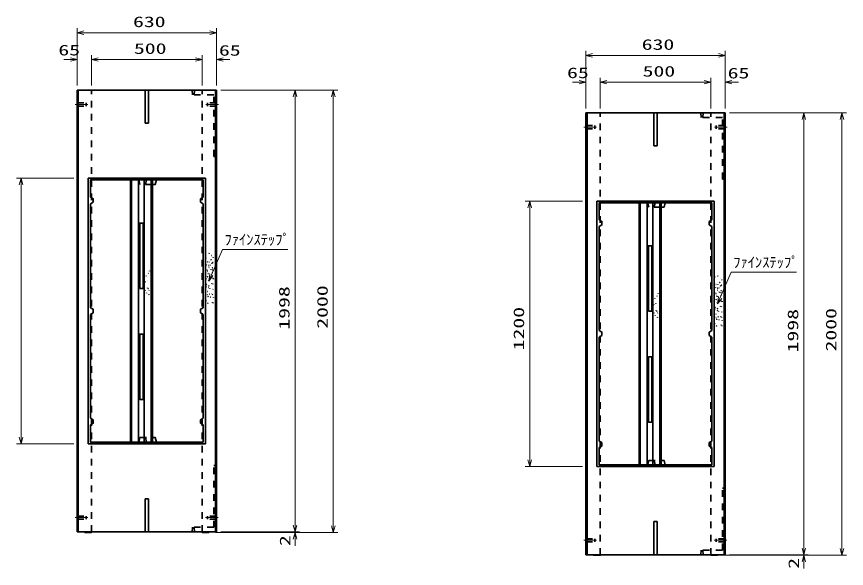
# Model space of a CAD drawing. Units: millimetres on the paper. Extents: x 0 to 841, y 0 to 594.
# Drawn here: x 412 to 599.7, y 255.9 to 380.6 of the extents above; entities that cross this region are included whole.
import ezdxf
from ezdxf.enums import TextEntityAlignment as Align

# ---------------------------------------------------------------- set-up
doc = ezdxf.new("R2010")
doc.units = ezdxf.units.MM
doc.linetypes.add('USER2', pattern=[18.5, 12, -1.5, 3.5, -1.5])
doc.linetypes.add('USER3', pattern=[3, 1.5, -1.5])
for name, color, linetype, lineweight in [('D-BMK（構造物基準線）', 2, 'USER2', 18), ('D-STR-DIM（寸法）', 7, 'Continuous', 13), ('D-STR-HTXT（旗上げ）', 7, 'Continuous', 13), ('D-STR（構造物）', 1, 'Continuous', 35)]:
    doc.layers.add(name, color=color, linetype=linetype, lineweight=lineweight)
doc.styles.add('ＭＳ ゴシック', font='')
doc.styles.get('ＭＳ ゴシック').set_extended_font_data('MS Gothic')

# ---------------------------------------------------------------- blocks, each defined once
blk = doc.blocks.new('_Open30')
at = {"color": 7, "linetype": 'Continuous', "lineweight": 13}
for p, q in [((-1, 0.2679), (0, 0)), ((0, 0), (-1, -0.2679)), ((0, 0), (-1, 0))]:
    blk.add_line(p, q, dxfattribs=at)

msp = doc.modelspace()

# ---------------------------------------------------------------- linework, layer by layer
at = {"layer": 'D-BMK（構造物基準線）'}
for p, q in [((425.271, 360.767), (428.121, 360.767)), ((457.695, 360.767), (454.846, 360.767)), ((540.349, 355.631), (543.199, 355.631)), ((572.774, 355.631), (569.924, 355.631)), ((425.271, 267.367), (428.121, 267.367)), ((454.771, 267.367), (457.62, 267.367)), ((540.349, 262.231), (543.199, 262.231)), ((569.849, 262.231), (572.699, 262.231))]:
    msp.add_line(p, q, dxfattribs=at)
at = {"layer": 'D-STR-DIM（寸法）'}
for p, q in [((425.733, 365.017), (425.733, 377.994)), ((457.233, 371.974), (457.233, 377.994)), ((427.233, 376.994), (455.733, 376.994)), ((425.733, 365.017), (425.733, 371.944)), ((428.983, 365.017), (428.983, 371.944)), ((428.983, 365.017), (428.983, 371.944)), ((453.983, 365.017), (453.983, 371.944)), ((453.983, 365.017), (453.983, 371.944)), ((457.233, 365.017), (457.233, 371.944)), ((540.812, 359.881), (540.812, 372.858)), ((542.312, 371.858), (570.812, 371.858)), ((572.312, 366.838), (572.312, 372.858)), ((424.233, 370.944), (422.733, 370.944)), ((430.483, 370.944), (452.483, 370.944)), ((430.483, 370.944), (431.983, 370.944)), ((452.483, 370.944), (450.983, 370.944)), ((458.733, 370.944), (460.233, 370.944)), ((540.812, 359.881), (540.812, 366.808)), ((544.062, 359.881), (544.062, 366.808)), ((544.062, 359.881), (544.062, 366.808)), ((569.062, 359.881), (569.062, 366.808)), ((569.062, 359.881), (569.062, 366.808)), ((572.312, 359.881), (572.312, 366.808)), ((539.312, 365.808), (537.812, 365.808)), ((545.562, 365.808), (567.562, 365.808)), ((545.562, 365.808), (547.062, 365.808)), ((567.562, 365.808), (566.062, 365.808)), ((573.812, 365.808), (575.312, 365.808)), ((458.233, 364.017), (476.022, 364.017)), ((474.585, 364.017), (484.662, 364.017)), ((475.022, 265.617), (475.022, 362.517)), ((483.662, 265.517), (483.662, 362.517)), ((573.312, 358.881), (591.1, 358.881)), ((589.663, 358.881), (599.74, 358.881)), ((590.1, 260.481), (590.1, 357.381)), ((598.74, 260.381), (598.74, 357.381)), ((424.983, 344.067), (412.019, 344.067)), ((413.019, 285.567), (413.019, 342.567)), ((540.062, 338.931), (527.098, 338.931)), ((528.098, 280.431), (528.098, 337.431)), ((424.983, 284.067), (412.019, 284.067)), ((540.062, 278.931), (527.098, 278.931)), ((475.022, 265.617), (475.022, 267.117)), ((456.983, 264.017), (476.022, 264.017)), ((458.233, 264.117), (476.022, 264.117)), ((458.233, 264.117), (476.022, 264.117)), ((473.585, 264.017), (484.662, 264.017)), ((475.022, 262.517), (475.022, 261.017)), ((590.1, 260.481), (590.1, 261.981)), ((572.062, 258.881), (591.1, 258.881)), ((573.312, 258.981), (591.1, 258.981)), ((573.312, 258.981), (591.1, 258.981)), ((588.663, 258.881), (599.74, 258.881)), ((590.1, 257.381), (590.1, 255.881))]:
    msp.add_line(p, q, dxfattribs=at)
at = {"layer": 'D-STR-HTXT（旗上げ）'}
for points in [[(473.406, 327.976), (458.576, 327.976), (456.077, 322.225)], [(588.484, 322.84), (573.655, 322.84), (571.155, 317.089)]]:
    msp.add_lwpolyline(points, dxfattribs=at)
at = {"layer": 'D-STR（構造物）'}
for p, q in [((425.733, 264.117), (425.733, 364.017)), ((425.733, 364.017), (457.233, 364.017)), ((425.983, 264.117), (425.983, 364.017)), ((441.108, 364.017), (441.108, 356.517)), ((441.858, 364.017), (441.858, 356.517)), ((456.983, 264.117), (456.983, 364.017)), ((457.233, 264.117), (457.233, 364.017)), ((540.812, 258.981), (540.812, 358.881)), ((540.812, 358.881), (572.312, 358.881)), ((541.062, 258.981), (541.062, 358.881)), ((556.187, 358.881), (556.187, 351.381)), ((556.937, 358.881), (556.937, 351.381)), ((572.062, 258.981), (572.062, 358.881)), ((572.312, 258.981), (572.312, 358.881)), ((441.858, 356.517), (441.108, 356.517)), ((556.937, 351.381), (556.187, 351.381)), ((454.733, 344.067), (428.233, 344.067)), ((428.233, 344.067), (428.233, 284.067)), ((437.752, 343.692), (437.752, 284.442)), ((438.002, 343.692), (438.002, 284.442)), ((439.621, 343.692), (439.621, 284.442)), ((440.871, 343.692), (440.871, 284.442)), ((454.233, 343.692), (440.887, 343.692)), ((442.49, 343.692), (442.49, 284.442)), ((442.74, 343.692), (442.74, 284.442)), ((454.233, 339.82), (454.233, 343.692)), ((454.733, 284.067), (454.733, 344.067)), ((454.233, 339.82), (453.604, 339.457)), ((428.733, 338.32), (428.733, 314.817)), ((453.604, 339.457), (453.604, 338.683)), ((453.604, 338.683), (454.233, 338.32)), ((454.233, 314.817), (454.233, 338.32)), ((569.812, 338.931), (543.312, 338.931)), ((543.312, 338.931), (543.312, 278.931)), ((552.83, 338.556), (552.83, 279.306)), ((553.08, 338.556), (553.08, 279.306)), ((554.7, 338.556), (554.7, 279.306)), ((555.95, 338.556), (555.95, 279.306)), ((569.312, 338.556), (555.965, 338.556)), ((557.569, 338.556), (557.569, 279.306)), ((557.819, 338.556), (557.819, 279.306)), ((569.312, 334.684), (569.312, 338.556)), ((569.812, 278.931), (569.812, 338.931)), ((569.312, 334.684), (568.683, 334.321)), ((568.683, 334.321), (568.683, 333.547)), ((543.812, 333.184), (543.812, 309.681)), ((568.683, 333.547), (569.312, 333.184)), ((569.312, 309.681), (569.312, 333.184)), ((454.865, 326.92), (454.938, 326.9)), ((455.491, 327.095), (455.548, 327.143)), ((455.548, 327.143), (455.596, 327.086)), ((454.751, 326.065), (454.804, 326.012)), ((454.804, 326.012), (454.857, 326.065)), ((455.231, 325.193), (455.157, 325.206)), ((455.57, 325.122), (455.596, 325.192)), ((456.05, 325.657), (455.978, 325.637)), ((456.031, 325.729), (456.05, 325.657)), ((456.066, 326.589), (456.141, 326.589)), ((456.167, 324.819), (456.18, 324.893)), ((456.18, 324.893), (456.254, 324.88)), ((456.362, 325.019), (456.423, 325.062)), ((456.414, 326.204), (456.467, 326.257)), ((456.423, 325.062), (456.466, 325.001)), ((456.467, 326.257), (456.52, 326.204)), ((442.092, 323.092), (442.112, 323.164)), ((442.565, 323.674), (442.512, 323.727)), ((442.54, 322.967), (442.605, 323.005)), ((442.565, 323.674), (442.618, 323.727)), ((455.015, 324.52), (454.953, 324.477)), ((455.015, 324.52), (455.058, 324.458)), ((455.125, 323.107), (455.2, 323.107)), ((455.144, 323.277), (455.131, 323.351)), ((455.448, 324.343), (455.51, 324.386)), ((455.557, 323.916), (455.482, 323.922)), ((455.51, 324.386), (455.553, 324.325)), ((455.779, 324.446), (455.847, 324.478)), ((455.901, 323.5), (455.853, 323.557)), ((456.012, 323.442), (455.95, 323.399)), ((456.055, 323.38), (456.012, 323.442)), ((456.303, 323.39), (456.229, 323.403)), ((456.29, 323.316), (456.303, 323.39)), ((456.294, 323.768), (456.332, 323.833)), ((456.332, 323.833), (456.397, 323.795)), ((441.304, 321.97), (441.311, 322.045)), ((441.783, 322.585), (441.858, 322.591)), ((442.559, 321.877), (442.59, 321.809)), ((454.975, 321.388), (454.937, 321.323)), ((455.139, 321.769), (455.211, 321.788)), ((455.211, 321.788), (455.192, 321.861)), ((455.369, 322.585), (455.297, 322.565)), ((455.398, 321.032), (455.385, 320.958)), ((455.532, 322.548), (455.593, 322.505)), ((455.593, 322.505), (455.55, 322.443)), ((455.652, 321.222), (455.591, 321.179)), ((455.652, 321.222), (455.695, 321.16)), ((456.213, 322.592), (456.286, 322.605)), ((456.342, 321.537), (456.269, 321.524)), ((456.286, 322.605), (456.3, 322.531)), ((456.355, 321.463), (456.342, 321.537)), ((456.585, 321.366), (456.523, 321.409)), ((456.542, 321.305), (456.585, 321.366)), ((569.944, 321.784), (570.016, 321.764)), ((570.569, 321.959), (570.627, 322.007)), ((570.627, 322.007), (570.675, 321.95)), ((571.145, 321.453), (571.22, 321.453)), ((571.492, 321.068), (571.545, 321.121)), ((571.545, 321.121), (571.598, 321.068)), ((441.154, 320.632), (441.101, 320.685)), ((441.523, 320.933), (441.554, 321.001)), ((441.615, 319.27), (441.596, 319.343)), ((441.799, 319.182), (441.734, 319.145)), ((441.799, 319.182), (441.837, 319.118)), ((454.978, 319.564), (454.903, 319.571)), ((454.965, 319.979), (455.023, 320.027)), ((455.023, 320.027), (454.974, 320.084)), ((455.512, 319.42), (455.439, 319.401)), ((455.532, 319.794), (455.459, 319.813)), ((455.531, 319.348), (455.512, 319.42)), ((455.513, 319.721), (455.532, 319.794)), ((455.755, 319.111), (455.707, 319.168)), ((456.093, 320.234), (456.154, 320.277)), ((456.154, 320.277), (456.197, 320.216)), ((456.446, 320.225), (456.433, 320.151)), ((569.83, 320.929), (569.883, 320.876)), ((569.883, 320.876), (569.936, 320.929)), ((570.093, 319.384), (570.032, 319.341)), ((570.093, 319.384), (570.136, 319.322)), ((570.31, 320.057), (570.236, 320.07)), ((570.527, 319.207), (570.588, 319.25)), ((570.588, 319.25), (570.631, 319.189)), ((570.649, 319.986), (570.674, 320.056)), ((570.857, 319.31), (570.925, 319.342)), ((571.129, 320.52), (571.056, 320.501)), ((571.109, 320.593), (571.129, 320.52)), ((571.246, 319.683), (571.259, 319.757)), ((571.259, 319.757), (571.333, 319.744)), ((571.44, 319.883), (571.502, 319.926)), ((571.502, 319.926), (571.545, 319.865)), ((441.161, 318.806), (441.136, 318.735)), ((441.38, 318.159), (441.412, 318.091)), ((441.903, 317.735), (441.961, 317.783)), ((441.923, 318.714), (441.976, 318.767)), ((441.961, 317.783), (442.009, 317.726)), ((442.54, 318.222), (442.559, 318.294)), ((455.186, 317.739), (455.118, 317.77)), ((455.126, 318.518), (455.201, 318.518)), ((455.293, 317.381), (455.368, 317.375)), ((455.368, 317.375), (455.361, 317.3)), ((455.638, 317.91), (455.566, 317.929)), ((455.638, 317.91), (455.619, 317.837)), ((455.698, 319.062), (455.755, 319.111)), ((455.813, 317.284), (455.862, 317.227)), ((456.222, 317.907), (456.229, 317.982)), ((456.419, 317.755), (456.37, 317.812)), ((456.451, 319.028), (456.445, 318.953)), ((556.862, 317.449), (556.936, 317.455)), ((557.171, 317.956), (557.19, 318.028)), ((557.643, 318.538), (557.59, 318.591)), ((557.619, 317.831), (557.684, 317.869)), ((557.643, 318.538), (557.696, 318.591)), ((570.204, 317.97), (570.279, 317.97)), ((570.223, 318.141), (570.21, 318.215)), ((570.448, 317.449), (570.375, 317.429)), ((570.636, 318.78), (570.561, 318.786)), ((570.61, 317.412), (570.672, 317.369)), ((570.672, 317.369), (570.629, 317.307)), ((570.979, 318.364), (570.931, 318.421)), ((571.09, 318.306), (571.029, 318.263)), ((571.133, 318.244), (571.09, 318.306)), ((571.291, 317.456), (571.365, 317.469)), ((571.382, 318.254), (571.308, 318.267)), ((571.365, 317.469), (571.378, 317.395)), ((571.369, 318.18), (571.382, 318.254)), ((571.373, 318.632), (571.41, 318.697)), ((571.41, 318.697), (571.475, 318.659)), ((454.922, 316.361), (454.976, 316.308)), ((455.224, 315.886), (455.292, 315.855)), ((455.292, 315.855), (455.26, 315.787)), ((455.862, 317.227), (455.804, 317.178)), ((456.329, 316.023), (456.335, 316.098)), ((456.467, 315.822), (456.525, 315.871)), ((456.525, 315.871), (456.477, 315.928)), ((456.551, 317.069), (456.557, 317.144)), ((556.233, 315.496), (556.18, 315.549)), ((556.383, 316.834), (556.389, 316.908)), ((556.601, 315.797), (556.633, 315.865)), ((557.637, 316.741), (557.669, 316.673)), ((570.053, 316.252), (570.016, 316.187)), ((570.217, 316.633), (570.29, 316.652)), ((570.29, 316.652), (570.27, 316.725)), ((570.476, 315.896), (570.463, 315.822)), ((570.731, 316.086), (570.669, 316.042)), ((570.731, 316.086), (570.774, 316.024)), ((571.421, 316.401), (571.347, 316.388)), ((571.434, 316.327), (571.421, 316.401)), ((571.663, 316.23), (571.602, 316.273)), ((571.62, 316.169), (571.663, 316.23)), ((454.233, 314.817), (453.604, 314.454)), ((453.604, 314.454), (453.604, 313.68)), ((453.604, 313.68), (454.233, 313.317)), ((556.24, 313.67), (556.214, 313.599)), ((556.694, 314.134), (556.674, 314.207)), ((556.878, 314.046), (556.813, 314.009)), ((556.878, 314.046), (556.915, 313.981)), ((557.002, 313.578), (557.055, 313.631)), ((570.057, 314.428), (569.982, 314.435)), ((570.044, 314.843), (570.101, 314.891)), ((570.101, 314.891), (570.053, 314.948)), ((570.59, 314.284), (570.518, 314.265)), ((570.611, 314.658), (570.538, 314.677)), ((570.61, 314.212), (570.59, 314.284)), ((570.591, 314.585), (570.611, 314.658)), ((570.777, 313.926), (570.834, 313.975)), ((570.834, 313.975), (570.786, 314.032)), ((571.171, 315.098), (571.233, 315.141)), ((571.233, 315.141), (571.276, 315.08)), ((571.524, 315.089), (571.511, 315.015)), ((571.53, 313.892), (571.523, 313.817)), ((428.733, 313.317), (428.733, 289.814)), ((454.233, 289.814), (454.233, 313.317)), ((556.459, 313.023), (556.491, 312.955)), ((556.982, 312.599), (557.039, 312.647)), ((557.039, 312.647), (557.088, 312.59)), ((557.618, 313.086), (557.638, 313.158)), ((570.264, 312.603), (570.196, 312.634)), ((570.205, 313.382), (570.28, 313.382)), ((570.372, 312.245), (570.446, 312.239)), ((570.446, 312.239), (570.44, 312.164)), ((570.717, 312.774), (570.644, 312.793)), ((570.717, 312.774), (570.697, 312.701)), ((570.94, 312.091), (570.883, 312.042)), ((570.892, 312.148), (570.94, 312.091)), ((571.301, 312.771), (571.307, 312.846)), ((571.497, 312.619), (571.449, 312.676)), ((571.629, 311.933), (571.636, 312.008)), ((570.001, 311.225), (570.054, 311.172)), ((570.302, 310.75), (570.37, 310.718)), ((570.37, 310.718), (570.339, 310.65)), ((571.407, 310.887), (571.414, 310.962)), ((571.546, 310.686), (571.603, 310.734)), ((571.603, 310.734), (571.555, 310.792)), ((543.812, 308.181), (543.812, 284.678)), ((569.312, 309.681), (568.683, 309.318)), ((568.683, 309.318), (568.683, 308.544)), ((568.683, 308.544), (569.312, 308.181)), ((569.312, 284.678), (569.312, 308.181)), ((454.233, 289.814), (453.604, 289.451)), ((453.604, 289.451), (453.604, 288.678)), ((453.604, 288.678), (454.233, 288.315)), ((454.233, 284.442), (454.233, 288.315)), ((428.233, 284.067), (454.733, 284.067)), ((440.887, 284.442), (454.233, 284.442)), ((569.312, 284.678), (568.683, 284.315)), ((568.683, 284.315), (568.683, 283.542)), ((568.683, 283.542), (569.312, 283.178)), ((569.312, 279.306), (569.312, 283.178)), ((543.312, 278.931), (569.812, 278.931)), ((555.965, 279.306), (569.312, 279.306)), ((441.108, 271.617), (441.858, 271.617)), ((441.108, 264.117), (441.108, 271.617)), ((441.858, 264.117), (441.858, 271.617)), ((556.187, 266.481), (556.937, 266.481)), ((556.187, 258.981), (556.187, 266.481)), ((556.937, 258.981), (556.937, 266.481)), ((425.733, 264.117), (457.233, 264.117)), ((427.483, 264.017), (427.383, 264.117)), ((428.983, 264.017), (427.483, 264.017)), ((428.983, 264.017), (429.083, 264.117)), ((453.983, 264.017), (453.883, 264.117)), ((453.983, 264.017), (455.483, 264.017)), ((455.483, 264.017), (455.583, 264.117)), ((540.812, 258.981), (572.312, 258.981)), ((542.562, 258.881), (542.462, 258.981)), ((544.061, 258.881), (542.562, 258.881)), ((544.061, 258.881), (544.162, 258.981)), ((569.062, 258.881), (568.962, 258.981)), ((569.062, 258.881), (570.562, 258.881)), ((570.562, 258.881), (570.662, 258.981))]:
    msp.add_line(p, q, dxfattribs=at)
at = {"layer": 'D-STR（構造物）', "linetype": 'USER3'}
for p, q in [((428.983, 264.117), (428.983, 364.017)), ((451.822, 362.967), (451.742, 364.017)), ((456.658, 362.967), (451.822, 362.967)), ((452.188, 362.967), (452.262, 364.017)), ((453.983, 264.117), (453.983, 364.017)), ((456.658, 349.017), (456.658, 362.967)), ((425.733, 361.117), (427.733, 361.117)), ((427.733, 360.417), (427.733, 361.117)), ((457.233, 361.117), (455.233, 361.117)), ((455.233, 360.417), (455.233, 361.117)), ((425.733, 360.417), (427.733, 360.417)), ((457.233, 360.417), (455.233, 360.417)), ((544.062, 258.981), (544.062, 358.881)), ((566.901, 357.831), (566.82, 358.881)), ((567.267, 357.831), (567.34, 358.881)), ((569.062, 258.981), (569.062, 358.881)), ((571.737, 357.831), (566.901, 357.831)), ((571.737, 343.881), (571.737, 357.831)), ((540.812, 355.981), (542.812, 355.981)), ((540.812, 355.281), (542.812, 355.281)), ((542.812, 355.281), (542.812, 355.981)), ((572.312, 355.981), (570.312, 355.981)), ((570.312, 355.281), (570.312, 355.981)), ((572.312, 355.281), (570.312, 355.281)), ((456.658, 349.017), (457.233, 349.017)), ((441.167, 342.692), (441.416, 343.692)), ((571.737, 343.881), (572.312, 343.881)), ((556.245, 337.556), (556.494, 338.556)), ((441.416, 284.442), (441.167, 285.442)), ((556.494, 279.306), (556.245, 280.306)), ((456.658, 279.117), (457.233, 279.117)), ((456.658, 265.167), (456.658, 279.117)), ((571.737, 273.981), (572.312, 273.981)), ((571.737, 260.031), (571.737, 273.981)), ((425.733, 267.717), (427.733, 267.717)), ((425.733, 267.017), (427.733, 267.017)), ((427.733, 267.717), (427.733, 267.017)), ((457.233, 267.717), (455.233, 267.717)), ((455.233, 267.717), (455.233, 267.017)), ((457.233, 267.017), (455.233, 267.017)), ((451.822, 265.167), (451.742, 264.117)), ((456.658, 265.167), (451.822, 265.167)), ((452.188, 265.167), (452.262, 264.117)), ((540.812, 262.581), (542.812, 262.581)), ((540.812, 261.881), (542.812, 261.881)), ((542.812, 262.581), (542.812, 261.881)), ((572.312, 262.581), (570.312, 262.581)), ((570.312, 262.581), (570.312, 261.881)), ((572.312, 261.881), (570.312, 261.881)), ((566.901, 260.031), (566.82, 258.981)), ((571.737, 260.031), (566.901, 260.031)), ((567.267, 260.031), (567.34, 258.981))]:
    msp.add_line(p, q, dxfattribs=at)
at = {"layer": 'D-STR（構造物）'}
for points in [[(440.871, 343.692), (428.733, 343.692), (428.733, 339.82)], [(428.733, 339.82), (429.362, 339.457), (429.362, 338.683), (428.733, 338.32)], [(555.95, 338.556), (543.812, 338.556), (543.812, 334.684)], [(543.812, 334.684), (544.441, 334.321), (544.441, 333.547), (543.812, 333.184)], [(428.733, 314.817), (429.362, 314.454), (429.362, 313.68)], [(428.733, 314.817), (429.362, 314.454), (429.362, 313.68), (428.733, 313.317)], [(543.812, 309.681), (544.441, 309.318), (544.441, 308.544)], [(543.812, 309.681), (544.441, 309.318), (544.441, 308.544), (543.812, 308.181)], [(428.733, 288.315), (429.362, 288.678), (429.362, 289.451), (428.733, 289.814)], [(428.733, 288.315), (428.733, 284.442), (440.871, 284.442)], [(543.812, 283.178), (544.441, 283.542), (544.441, 284.315), (543.812, 284.678)], [(543.812, 283.178), (543.812, 279.306), (555.95, 279.306)]]:
    msp.add_lwpolyline(points, dxfattribs=at)
at = {"layer": 'D-STR（構造物）', "linetype": 'USER3'}
for points in [[(442.661, 342.692), (439.929, 342.692), (439.661, 343.693)], [(557.739, 337.556), (555.008, 337.556), (554.74, 338.557)], [(439.661, 284.441), (439.929, 285.442), (442.661, 285.442)], [(554.74, 279.305), (555.008, 280.306), (557.739, 280.306)]]:
    msp.add_lwpolyline(points, dxfattribs=at)
at = {"layer": 'D-STR（構造物）'}
for points in [[(442.619, 343.692), (442.661, 342.692), (443.398, 342.692), (443.649, 343.692)], [(557.698, 338.556), (557.739, 337.556), (558.477, 337.556), (558.728, 338.556)], [(439.871, 319.192), (440.621, 319.192), (440.621, 333.942), (439.871, 333.942)], [(554.95, 314.056), (555.7, 314.056), (555.7, 328.806), (554.95, 328.806)], [(440.621, 294.092), (440.621, 308.842), (439.871, 308.842), (439.871, 294.092)], [(555.7, 288.956), (555.7, 303.706), (554.95, 303.706), (554.95, 288.956)], [(442.661, 285.442), (442.619, 284.442), (443.649, 284.442), (443.398, 285.442)], [(557.739, 280.306), (557.698, 279.306), (558.728, 279.306), (558.477, 280.306)]]:
    msp.add_lwpolyline(points, close=True, dxfattribs=at)

# ---------------------------------------------------------------- block references
at = {"layer": 'D-STR-DIM（寸法）', "xscale": 1.5, "yscale": 1.5}
for p, rotation in [((425.733, 376.994), 180), ((540.812, 371.858), 180), ((428.983, 370.944), 180), ((428.983, 370.944), 180), ((457.233, 370.944), 180), ((544.062, 365.808), 180), ((544.062, 365.808), 180), ((572.312, 365.808), 180), ((475.022, 364.017), 90), ((483.662, 364.017), 90), ((590.1, 358.881), 90), ((598.74, 358.881), 90), ((413.019, 344.067), 90), ((528.098, 338.931), 90), ((413.019, 284.067), 270), ((528.098, 278.931), 270), ((475.022, 264.117), 270), ((475.022, 264.117), 270), ((483.662, 264.017), 270), ((475.022, 264.017), 90), ((590.1, 258.981), 270), ((590.1, 258.981), 270), ((598.74, 258.881), 270), ((590.1, 258.881), 90)]:
    msp.add_blockref('_Open30', p, dxfattribs=dict(at, rotation=rotation))
for p in [(457.233, 376.994), (572.312, 371.858), (425.733, 370.944), (453.983, 370.944), (453.983, 370.944), (540.812, 365.808), (569.062, 365.808), (569.062, 365.808)]:
    msp.add_blockref('_Open30', p, dxfattribs=at)
at = {"layer": 'D-STR-HTXT（旗上げ）', "xscale": 1.5, "yscale": 1.5, "rotation": 246.50838}
for p in [(455.479, 320.85), (570.557, 315.714)]:
    msp.add_blockref('_Open30', p, dxfattribs=at)

# ---------------------------------------------------------------- texts
at = {"layer": 'D-STR-DIM（寸法）', "style": 'ＭＳ ゴシック', "width": 1.5}
for s, p in [('630', (438.358, 377.532)), ('630', (553.437, 372.396)), ('65', (421.464, 371.132)), ('500', (438.566, 371.481)), ('65', (457.798, 371.068)), ('65', (536.543, 365.996)), ('500', (553.645, 366.345)), ('65', (572.877, 365.932))]:
    msp.add_text(s, height=2.405, dxfattribs=at).set_placement(p, align=Align.BOTTOM_LEFT)
for s, p in [('1998', (474.484, 309.859)), ('2000', (483.124, 310.059)), ('1200', (527.561, 305.181)), ('1998', (589.563, 304.723)), ('2000', (598.203, 304.923)), ('2', (474.66, 260.929)), ('2', (589.738, 255.793))]:
    msp.add_text(s, height=2.405, rotation=90, dxfattribs=at).set_placement(p, align=Align.BOTTOM_LEFT)
at = {"layer": 'D-STR-HTXT（旗上げ）', "style": 'ＭＳ ゴシック'}
for p in [(459.055, 328.302), (574.134, 323.165)]:
    msp.add_text('ﾌｧｲﾝｽﾃｯﾌﾟ', height=2.405, dxfattribs=at).set_placement(p, align=Align.BOTTOM_LEFT)

doc.saveas('drawing.dxf')
